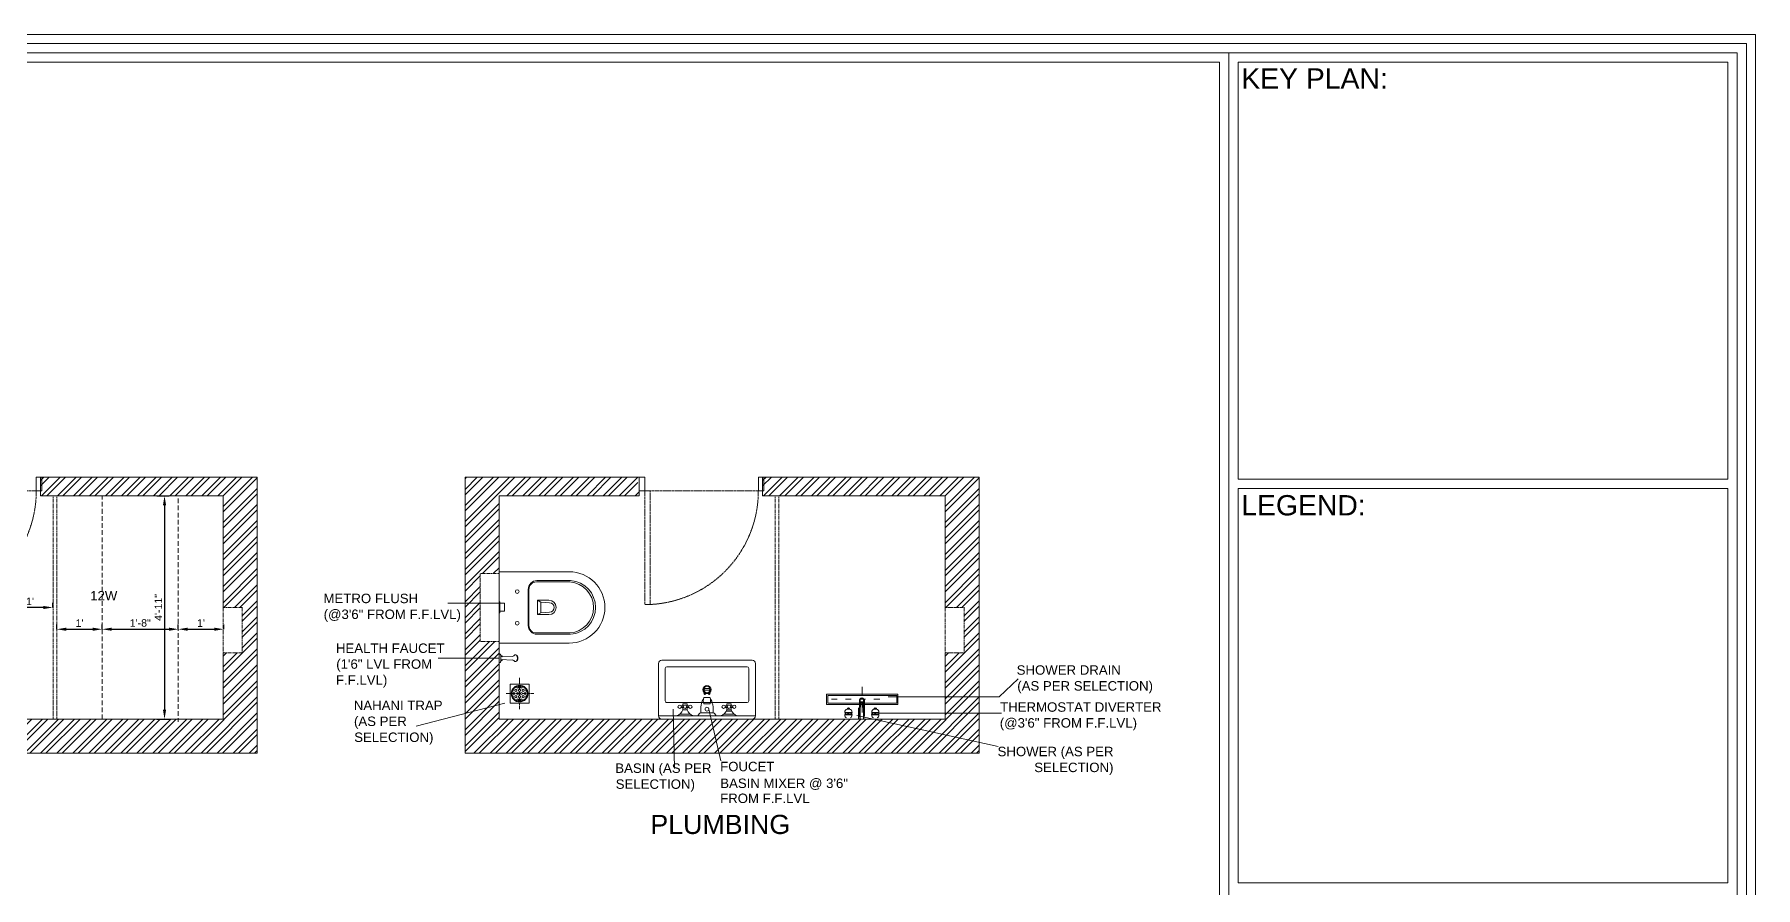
# Model space of a CAD drawing. Header units: inches. Extents: x 213 to 17763, y -4830 to 1802.
# Drawn here: x 7713.5 to 8168.7, y 1188 to 1413.7 of the extents above; entities that cross this region are included whole.
import ezdxf

# ---------------------------------------------------------------- set-up
doc = ezdxf.new("R2010")
doc.units = ezdxf.units.IN
doc.header["$MEASUREMENT"] = 0
for name, pattern in [('ACAD_ISO02W100', [15, 12, -3]), ('AUDIT_D_060311083008-3', [0]), ('DASHED2', [0.375, 0.25, -0.125]), ('HIDDEN', [0.375, 0.25, -0.125])]:
    doc.linetypes.add(name, pattern=pattern)
for name, color, linetype in [('.', 30, 'Continuous'), ('A-DOOR', 251, 'AUDIT_D_060311083008-3'), ('A-Door-Frame', 1, 'Continuous'), ('A-Door-Swing', 8, 'HIDDEN'), ('PDF2_0', 7, 'Continuous'), ('PDF2_MK. HATCH', 7, 'Continuous'), ('PDF2_Text', 1, 'Continuous'), ('PDF3_MK. TEXT', 1, 'Continuous'), ('PDF3_MO_FURNITURE', 6, 'Continuous'), ('PDF3_Text', 1, 'Continuous')]:
    doc.layers.add(name, color=color, linetype=linetype)
doc.layers.add('A- FURNITURE', color=8, linetype='Continuous', lineweight=9)
doc.layers.add('ROD', color=7, linetype='Continuous', lineweight=9)
for name, color, linetype, true_color in [('PDF2_MK. KITCHEN ESSENTAILS', 7, 'Continuous', 0x767676), ('PDF3_0', 7, 'Continuous', 0x929498), ('PDF3_PLAN', 7, 'Continuous', 0xdadada)]:
    doc.layers.add(name, color=color, linetype=linetype, true_color=true_color)
doc.styles.add('PDF Arial', font='arial.ttf')
doc.styles.get("Standard").update_dxf_attribs({"font": 'arial.ttf'})
doc.dimstyles.new('ISO-25', dxfattribs={"dimtxt": 4.5, "dimasz": 2.5, "dimexe": 1.25, "dimexo": 0.625, "dimtad": 1, "dimdec": 0, "dimlunit": 4, "dimtxsty": 'Standard', "dimcen": 2.5, "dimadec": 0, "dimazin": 0, "dimtfac": 1, "dimtdec": 0, "dimtmove": 0, "dimatfit": 3, "dimfxl": 1, "dimarcsym": 0})

# ---------------------------------------------------------------- blocks, each defined once
blk = doc.blocks.new('*U34')
at = {"layer": 'A-Door-Frame', "lineweight": 5}
for p, q in [((0, -100), (0, 0)), ((900, -100), (900, 0))]:
    blk.add_line(p, q, dxfattribs=at)
for points in [[(0, -100), (40, -100), (40, 0), (0, 0)], [(900, -100), (860, -100), (860, 0), (900, 0)]]:
    blk.add_lwpolyline(points, dxfattribs=at)
at = {"layer": 'A-Door-Swing', "linetype": 'DASHED2', "lineweight": 5}
blk.add_line((47, 0), (867, 0), dxfattribs=at)
blk.add_lwpolyline([(40, 0), (40, 820), (80, 820), (80, 0)], close=True, dxfattribs=at)
blk.add_arc((40, 0), 820, 360, 90, dxfattribs=at)
blk = doc.blocks.new('*D125')
at = {"color": 0, "linetype": 'ACAD_ISO02W100', "lineweight": -2, "transparency": 16777216}
for p, q in [((7719.38, 1256.38), (7719.38, 1257.63)), ((7731.38, 1256.38), (7731.38, 1257.63))]:
    blk.add_line(p, q, dxfattribs=at)
at = {"color": 0, "linetype": 'AUDIT_D_060311083008-3', "lineweight": -2, "transparency": 16777216}
blk.add_line((7721.88, 1256.38), (7728.88, 1256.38), dxfattribs=at)
at = {"color": 0, "transparency": 16777216}
for points in [[(7721.88, 1256.8), (7721.88, 1255.97), (7719.38, 1256.38)], [(7728.88, 1256.8), (7728.88, 1255.97), (7731.38, 1256.38)]]:
    blk.add_solid(points, dxfattribs=at)
at = {"layer": 'Defpoints', "color": 0, "transparency": 16777216}
for p in [(7719.38, 1256.19), (7731.38, 1256.38), (7731.38, 1256.38)]:
    blk.add_point(p, dxfattribs=at)
at = {"color": 0, "lineweight": 5, "transparency": 16777216, "insert": (7725.38, 1258.01), "char_height": 2, "attachment_point": 5}
blk.add_mtext("1'", dxfattribs=at)
blk = doc.blocks.new('*D126')
at = {"color": 0, "linetype": 'ACAD_ISO02W100', "lineweight": -2, "transparency": 16777216}
for p, q in [((7731.38, 1256.38), (7731.38, 1257.63)), ((7751.51, 1256.38), (7751.51, 1257.63))]:
    blk.add_line(p, q, dxfattribs=at)
at = {"color": 0, "linetype": 'AUDIT_D_060311083008-3', "lineweight": -2, "transparency": 16777216}
blk.add_line((7733.88, 1256.38), (7749.01, 1256.38), dxfattribs=at)
at = {"color": 0, "transparency": 16777216}
for points in [[(7733.88, 1256.8), (7733.88, 1255.97), (7731.38, 1256.38)], [(7749.01, 1256.8), (7749.01, 1255.97), (7751.51, 1256.38)]]:
    blk.add_solid(points, dxfattribs=at)
at = {"layer": 'Defpoints', "color": 0, "transparency": 16777216}
for p in [(7731.38, 1256.19), (7751.51, 1256.38), (7751.51, 1256.38)]:
    blk.add_point(p, dxfattribs=at)
at = {"color": 0, "lineweight": 5, "transparency": 16777216, "insert": (7741.44, 1258.03), "char_height": 2, "attachment_point": 5}
blk.add_mtext('1\'-8"', dxfattribs=at)
blk = doc.blocks.new('*D127')
at = {"color": 0, "linetype": 'ACAD_ISO02W100', "lineweight": -2, "transparency": 16777216}
for p, q in [((7751.51, 1256.38), (7751.51, 1257.63)), ((7763.51, 1256.38), (7763.51, 1257.63))]:
    blk.add_line(p, q, dxfattribs=at)
at = {"color": 0, "linetype": 'AUDIT_D_060311083008-3', "lineweight": -2, "transparency": 16777216}
blk.add_line((7754.01, 1256.38), (7761.01, 1256.38), dxfattribs=at)
at = {"color": 0, "transparency": 16777216}
for points in [[(7754.01, 1256.8), (7754.01, 1255.97), (7751.51, 1256.38)], [(7761.01, 1256.8), (7761.01, 1255.97), (7763.51, 1256.38)]]:
    blk.add_solid(points, dxfattribs=at)
at = {"layer": 'Defpoints', "color": 0, "transparency": 16777216}
for p in [(7751.51, 1256.19), (7763.51, 1256.38), (7763.51, 1256.38)]:
    blk.add_point(p, dxfattribs=at)
at = {"color": 0, "lineweight": 5, "transparency": 16777216, "insert": (7757.51, 1258.01), "char_height": 2, "attachment_point": 5}
blk.add_mtext("1'", dxfattribs=at)
blk = doc.blocks.new('*D136')
at = {"color": 0, "linetype": 'ACAD_ISO02W100', "lineweight": -2, "transparency": 16777216}
for p, q in [((7706.3, 1262.14), (7706.3, 1260.89)), ((7718.3, 1262.14), (7718.3, 1263.39))]:
    blk.add_line(p, q, dxfattribs=at)
at = {"color": 0, "linetype": 'AUDIT_D_060311083008-3', "lineweight": -2, "transparency": 16777216}
blk.add_line((7715.8, 1262.14), (7708.8, 1262.14), dxfattribs=at)
at = {"color": 0, "transparency": 16777216}
for points in [[(7708.8, 1262.55), (7708.8, 1261.72), (7706.3, 1262.14)], [(7715.8, 1262.55), (7715.8, 1261.72), (7718.3, 1262.14)]]:
    blk.add_solid(points, dxfattribs=at)
at = {"layer": 'Defpoints', "color": 0, "transparency": 16777216}
for p in [(7706.3, 1262.69), (7706.3, 1262.14), (7718.3, 1262.14)]:
    blk.add_point(p, dxfattribs=at)
at = {"color": 0, "lineweight": 5, "transparency": 16777216, "insert": (7712.3, 1263.76), "char_height": 2, "attachment_point": 5}
blk.add_mtext("1'", dxfattribs=at)
blk = doc.blocks.new('*D137')
at = {"color": 0, "linetype": 'ACAD_ISO02W100', "lineweight": -2, "transparency": 16777216}
for p, q in [((7745.87, 1291.69), (7749.12, 1291.69)), ((7745.87, 1232.61), (7749.12, 1232.61))]:
    blk.add_line(p, q, dxfattribs=at)
at = {"color": 0, "linetype": 'AUDIT_D_060311083008-3', "lineweight": -2, "transparency": 16777216}
blk.add_line((7747.87, 1289.19), (7747.87, 1235.11), dxfattribs=at)
at = {"color": 0, "transparency": 16777216}
for points in [[(7747.45, 1289.19), (7748.28, 1289.19), (7747.87, 1291.69)], [(7747.45, 1235.11), (7748.28, 1235.11), (7747.87, 1232.61)]]:
    blk.add_solid(points, dxfattribs=at)
at = {"layer": 'Defpoints', "color": 0, "transparency": 16777216}
for p in [(7734.87, 1291.69), (7734.87, 1232.61), (7747.87, 1232.61)]:
    blk.add_point(p, dxfattribs=at)
at = {"color": 0, "lineweight": 5, "transparency": 16777216, "insert": (7746.24, 1262.15), "char_height": 2, "attachment_point": 5, "rotation": 90}
blk.add_mtext('4\'-11"', dxfattribs=at)
blk = doc.blocks.new('wc4')
at = {"color": 0, "lineweight": 5}
for p, q in [((-7.08, 0), (-7.08, -13.97)), ((-7.08, 0), (7.08, 0)), ((7.08, 0), (7.08, -13.97)), ((-1.05, -8.29), (-1.43, -7.67)), ((1.05, -8.29), (1.43, -7.67))]:
    blk.add_line(p, q, dxfattribs=at)
for points in [[(5.33, -7.55, 0.414214), (3.58, -5.8), (-3.59, -5.8, 0.414214), (-5.34, -7.55), (-5.34, -14.24, 0.929975), (5.33, -14.24)], [(5.08, -7.43, 0.414214), (3.58, -5.93), (-3.59, -5.93, 0.414214), (-5.08, -7.43), (-5.08, -14.1, 0.928337), (5.08, -14.1)], [(-1.43, -9.93), (-1.43, -7.67), (1.43, -7.67), (1.43, -9.93, -1)], [(-0.93, -10.05), (-1.05, -8.29), (1.05, -8.29), (0.93, -10.05, -1)]]:
    blk.add_lwpolyline(points, format="xyb", close=True, dxfattribs=at)
for centre in [(-3.15, -3.62), (3.15, -3.62)]:
    blk.add_circle(centre, 0.366, dxfattribs=at)
blk.add_arc((0, -13.97), 7.09, 180, 0, dxfattribs=at)
blk = doc.blocks.new('wb18.')
at = {"color": 0, "lineweight": 5}
for p, q in [((-13.85, 0), (13.85, 0)), ((-14.85, -1), (14.85, -1)), ((-14.85, -17.11), (-14.85, -1)), ((-12.295, -5.055), (12.295, -5.055)), ((14.85, -1), (14.85, -17.11)), ((-12.795, -15.555), (-12.795, -5.555)), ((12.795, -5.555), (12.795, -15.555)), ((13.85, -18.11), (-13.85, -18.11)), ((12.295, -16.055), (-12.295, -16.055))]:
    blk.add_line(p, q, dxfattribs=at)
for centre, radius in [((0, -3.027), 0.586), ((0, -9.055), 1.25), ((0, -9.055), 1)]:
    blk.add_circle(centre, radius, dxfattribs=at)
for centre, radius, start, end in [((13.85, -1), 1, 360, 90), ((-13.85, -1), 1, 90, 180), ((-12.295, -5.555), 0.5, 90, 180), ((12.295, -5.555), 0.5, 360, 90), ((-12.295, -15.555), 0.5, 180, 270), ((12.295, -15.555), 0.5, 270, 0), ((-13.85, -17.11), 1, 180, 270), ((13.85, -17.11), 1, 270, 0)]:
    blk.add_arc(centre, radius, start, end, dxfattribs=at)

msp = doc.modelspace()

# ---------------------------------------------------------------- hatches: boundary and pattern name
at = {"layer": '.', "lineweight": 5}
h = msp.add_hatch(dxfattribs=at)
h.set_pattern_fill('ANSI32', color=1, scale=8)
h.set_pattern_definition([(45, (6195.3587, 637.2534), (-2.1213203, 2.1213203), []), (45, (6196.773, 637.2534), (-2.1213203, 2.1213203), [])])
h.paths.add_polyline_path([(7645.36, 1291.69), (7682.41, 1291.69), (7682.41, 1292.96), (7682.07, 1292.96), (7682.07, 1296.62), (7636.36, 1296.62), (7636.36, 1223.61), (7772.38, 1223.61), (7772.38, 1296.62), (7715.07, 1296.62), (7715.07, 1292.96), (7715.07, 1291.69), (7763.38, 1291.69), (7763.38, 1262.15), (7768.38, 1262.15), (7768.38, 1250.15), (7763.38, 1250.15), (7763.38, 1232.61), (7645.36, 1232.61), (7645.36, 1250.15), (7645.36, 1253.15), (7640.36, 1253.15), (7640.36, 1271.15), (7645.36, 1271.15)])
h = msp.add_hatch(dxfattribs=at)
h.set_pattern_fill('ANSI32', color=1, scale=8)
h.set_pattern_definition([(45, (6386.3493, 637.2534), (-2.1213203, 2.1213203), []), (45, (6387.7635, 637.2534), (-2.1213203, 2.1213203), [])])
h.paths.add_polyline_path([(7836.35, 1291.69), (7873.4, 1291.69), (7873.4, 1292.96), (7873.06, 1292.96), (7873.06, 1296.62), (7827.35, 1296.62), (7827.35, 1223.61), (7963.37, 1223.61), (7963.37, 1296.62), (7906.06, 1296.62), (7906.06, 1292.96), (7906.06, 1291.69), (7954.37, 1291.69), (7954.37, 1262.15), (7959.37, 1262.15), (7959.37, 1250.15), (7954.37, 1250.15), (7954.37, 1232.61), (7836.35, 1232.61), (7836.35, 1250.15), (7836.35, 1253.15), (7831.35, 1253.15), (7831.35, 1271.15), (7836.35, 1271.15)])

# ---------------------------------------------------------------- linework, layer by layer
at = {"lineweight": 5}
for p, q in [((7772.38, 1296.62), (7715.07, 1296.62)), ((7772.38, 1223.61), (7772.38, 1296.62)), ((7827.35, 1223.61), (7827.35, 1296.62)), ((7873.4, 1296.62), (7827.35, 1296.62)), ((7873.4, 1291.69), (7873.4, 1296.62)), ((7963.37, 1296.62), (7906.06, 1296.62)), ((7963.37, 1223.61), (7963.37, 1296.62)), ((7715.07, 1291.69), (7763.38, 1291.69)), ((7763.38, 1262.15), (7763.38, 1291.69)), ((7763.38, 1291.69), (7763.38, 1262.15)), ((7836.35, 1271.15), (7836.35, 1291.69)), ((7873.4, 1291.69), (7836.35, 1291.69)), ((7906.06, 1291.69), (7954.37, 1291.69)), ((7954.37, 1262.15), (7954.37, 1291.69)), ((7954.37, 1291.69), (7954.37, 1262.15)), ((7836.35, 1244.61), (7836.35, 1253.15)), ((7763.38, 1232.61), (7763.38, 1250.15)), ((7763.38, 1250.15), (7763.38, 1232.61)), ((7836.35, 1232.61), (7836.35, 1250.15)), ((7954.37, 1232.61), (7954.37, 1250.15)), ((7954.37, 1250.15), (7954.37, 1232.61)), ((7910.37, 1232.61), (7954.37, 1232.61))]:
    msp.add_line(p, q, dxfattribs=at)
at = {"color": 4, "linetype": 'DASHED2', "lineweight": 5}
for p, q in [((7718.38, 1232.61), (7718.38, 1291.69)), ((7719.38, 1232.61), (7719.38, 1291.69)), ((7909.37, 1232.61), (7909.37, 1291.69)), ((7910.37, 1232.61), (7910.37, 1291.69))]:
    msp.add_line(p, q, dxfattribs=at)
at = {"color": 6, "linetype": 'DASHED2', "lineweight": 5, "ltscale": 5}
for p, q in [((7731.38, 1232.57), (7731.38, 1291.65)), ((7751.51, 1290.97), (7751.51, 1231.89))]:
    msp.add_line(p, q, dxfattribs=at)
at = {"linetype": 'DASHED2', "lineweight": 5}
for p, q in [((7831.35, 1253.15), (7831.35, 1271.15)), ((7836.35, 1271.15), (7831.35, 1271.15)), ((7836.35, 1271.15), (7836.35, 1253.15)), ((7763.38, 1262.15), (7768.46, 1262.15)), ((7763.38, 1262.15), (7763.38, 1250.15)), ((7768.38, 1262.15), (7768.38, 1250.15)), ((7954.37, 1262.15), (7959.45, 1262.15)), ((7954.37, 1262.15), (7954.37, 1250.15)), ((7959.37, 1262.15), (7959.37, 1250.15)), ((7836.35, 1253.15), (7831.35, 1253.15)), ((7763.38, 1250.15), (7768.38, 1250.15)), ((7954.37, 1250.15), (7959.37, 1250.15))]:
    msp.add_line(p, q, dxfattribs=at)
at = {"layer": 'PDF2_0', "lineweight": 5}
msp.add_lwpolyline([(8022.29, 842.69), (7363.35, 842.69), (7363.35, 1413.74), (8168.71, 1413.74), (8168.71, 989.11, -0.414214)], format="xyb", close=True, dxfattribs=at)
for points in [[(8022.29, 845.12), (7365.77, 845.12), (7365.77, 1411.32), (8166.29, 1411.32), (8166.29, 989.11, -0.414214), (8022.29, 845.12)], [(8022.29, 847.56), (7368.22, 847.56), (7368.22, 1408.88), (8163.85, 1408.88), (8163.85, 989.11, -0.414214), (8022.29, 847.56)]]:
    msp.add_lwpolyline(points, format="xyb", dxfattribs=at)
for points in [[(7370.66, 1406.44), (8026.93, 1406.44), (8026.93, 865.37), (7370.66, 865.37)], [(8031.82, 1406.44), (8161.4, 1406.44), (8161.4, 1296.06), (8031.82, 1296.06)], [(8031.82, 1293.61), (8161.4, 1293.61), (8161.4, 1189.26), (8031.82, 1189.26)]]:
    msp.add_lwpolyline(points, close=True, dxfattribs=at)
at = {"layer": 'PDF2_MK. HATCH', "lineweight": 5}
msp.add_lwpolyline([(8029.37, 1408.88), (8029.37, 847.74)], dxfattribs=at)
at = {"layer": 'PDF2_MK. KITCHEN ESSENTAILS', "lineweight": 5}
msp.add_lwpolyline([(7370.66, 865.37), (8026.93, 865.37), (8026.93, 1406.44), (7370.66, 1406.44)], close=True, dxfattribs=at)
at = {"layer": 'PDF3_0', "color": 1, "lineweight": 5}
for points in [[(7836.35, 1260.7), (7836.35, 1263.6), (7836.59, 1263.6), (7836.59, 1260.7)], [(7836.59, 1261.18), (7836.59, 1263.25), (7837.83, 1263.25), (7837.83, 1261.18)]]:
    msp.add_lwpolyline(points, close=True, dxfattribs=at)
at = {"layer": 'PDF3_0', "color": 251, "lineweight": 5, "true_color": 0x535353}
for points in [[(7836.78, 1247.86), (7836.78, 1249.56, 0.257222), (7836.35, 1249.99), (7836.35, 1247.44)], [(7839.89, 1248.26, -0.144297), (7840.23, 1248.08, 0.095032), (7840.43, 1247.91, 0.130986), (7840.69, 1247.84, 0.130986), (7840.96, 1247.9, 0.106533), (7841.18, 1248.1, 0.083894), (7841.31, 1248.38, 0.072753), (7841.36, 1248.72, 0.072753), (7841.32, 1249.08, 0.083894), (7841.19, 1249.35, 0.106533), (7840.94, 1249.55, 0.130986), (7840.69, 1249.62, 0.130986), (7840.43, 1249.56, 0.095032), (7840.24, 1249.37, -0.144297), (7839.88, 1249.21), (7836.78, 1249.05)]]:
    msp.add_lwpolyline(points, format="xyb", dxfattribs=at)
msp.add_lwpolyline([(7836.78, 1248.4), (7839.88, 1248.23)], dxfattribs=at)
at = {"layer": 'PDF3_0', "color": 7, "lineweight": 5}
for points in [[(7890.54, 1240.29, -0.432529), (7890.94, 1240.7), (7891.76, 1240.7, -0.432529), (7892.15, 1240.29)], [(7884.93, 1235.08, -0.26557), (7883.33, 1233.47), (7887.75, 1233.47, -0.26557), (7886.13, 1235.08)], [(7890.56, 1236.69), (7892.16, 1236.67, 0.209449), (7892.15, 1238.27, -0.162279), (7892.96, 1234.28), (7889.74, 1234.27, 0.257222), (7888.95, 1233.47), (7893.75, 1233.47, 0.257222), (7892.94, 1234.27)], [(7890.54, 1236.67, -0.209449), (7890.56, 1238.29), (7892.16, 1238.29)], [(7896.56, 1235.08, -0.26557), (7894.96, 1233.47), (7899.37, 1233.47, -0.26557), (7897.75, 1235.08)]]:
    msp.add_lwpolyline(points, format="xyb", dxfattribs=at)
for points in [[(7892.16, 1240.29), (7892.16, 1239.5), (7890.56, 1239.5), (7890.56, 1240.29)], [(7884.94, 1235.08), (7884.94, 1236.69), (7886.14, 1236.69), (7886.14, 1235.08)], [(7896.56, 1235.08), (7896.56, 1236.69), (7897.77, 1236.69), (7897.77, 1235.08)]]:
    msp.add_lwpolyline(points, close=True, dxfattribs=at)
for points in [[(7884.12, 1233.88), (7886.95, 1233.88)], [(7884.94, 1236.08), (7884.53, 1236.08)], [(7884.94, 1235.69), (7884.53, 1235.69)], [(7886.14, 1236.08), (7886.54, 1236.08)], [(7886.14, 1235.69), (7886.54, 1235.69)], [(7895.75, 1233.88), (7898.58, 1233.88)], [(7896.56, 1236.08), (7896.16, 1236.08)], [(7896.56, 1235.69), (7896.16, 1235.69)], [(7897.93, 1234.69), (7896.42, 1234.69)], [(7897.77, 1236.08), (7898.17, 1236.08)], [(7897.77, 1235.69), (7898.17, 1235.69)]]:
    msp.add_lwpolyline(points, dxfattribs=at)
at = {"layer": 'PDF3_0', "color": 9, "lineweight": 5, "true_color": 0xc6c7ca}
msp.add_lwpolyline([(7931.44, 1235.55), (7931.44, 1232.55)], dxfattribs=at)
at = {"layer": 'PDF3_0', "color": 7, "lineweight": 5}
for centre in [(7884.13, 1235.88), (7885.54, 1235.88), (7886.94, 1235.88), (7895.76, 1235.88), (7897.17, 1235.88), (7898.57, 1235.88)]:
    msp.add_circle(centre, 0.453, dxfattribs=at)
at = {"layer": 'PDF3_0', "color": 251, "lineweight": 5, "true_color": 0x535353}
for centre, radius, start, end in [((7836.19, 1248.06), 0.619, 286.1499, 343.8501), ((7836.8, 1248.94), 0.453, 18.5394, 91.7633), ((7836.8, 1248.52), 0.453, 268.2367, 341.4606), ((7840, 1248.72), 1.19, 324.4757, 35.5243)]:
    msp.add_arc(centre, radius, start, end, dxfattribs=at)
at = {"layer": 'PDF3_0', "color": 7, "lineweight": 5}
for centre, radius, start, end in [((7890.94, 1239.47), 0.397, 178.2202, 271.7798), ((7891.75, 1239.47), 0.397, 268.2202, 1.7798), ((7896.15, 1235.07), 6.46, 150.2545, 187.1246)]:
    msp.add_arc(centre, radius, start, end, dxfattribs=at)
at = {"layer": 'PDF3_MK. TEXT', "color": 18, "lineweight": 5, "true_color": 0x000000}
for points in [[(7836.59, 1263.25), (7822.79, 1263.25)], [(7836.35, 1248.76), (7820.22, 1248.76)], [(7973.7, 1243.28), (7968.67, 1238.47), (7939.31, 1238.47)], [(7837.91, 1236.83), (7814.42, 1230.77)], [(7891.72, 1235.56), (7894.97, 1221.59)], [(7969.28, 1234.14), (7936.33, 1234.14)], [(7968.41, 1225.32), (7930.96, 1233.6)]]:
    msp.add_lwpolyline(points, dxfattribs=at)
at = {"layer": 'PDF3_MK. TEXT', "color": 0, "lineweight": 5}
msp.add_lwpolyline([(7882.4, 1235.21), (7882.75, 1219.58)], dxfattribs=at)
at = {"layer": 'PDF3_MO_FURNITURE', "color": 1, "lineweight": 5}
for points in [[(7927.78, 1234.34), (7927.78, 1234.33), (7929.74, 1234.33), (7929.74, 1234.34)], [(7929.74, 1233.75), (7929.74, 1233.79), (7927.78, 1233.79), (7927.78, 1233.75)], [(7927.99, 1233.85), (7927.93, 1233.86), (7927.89, 1233.92), (7927.87, 1233.99), (7927.87, 1234.07), (7927.87, 1234.14), (7927.89, 1234.22), (7927.93, 1234.25), (7927.99, 1234.27), (7928.04, 1234.25), (7928.08, 1234.22), (7928.11, 1234.14), (7928.11, 1234.07), (7928.11, 1233.98), (7928.08, 1233.92), (7928.04, 1233.86)], [(7929.11, 1235.31), (7929.11, 1235.32), (7928.41, 1235.32), (7928.41, 1235.31)], [(7929.06, 1235.38), (7929.06, 1235.42), (7928.47, 1235.42), (7928.47, 1235.38)]]:
    msp.add_lwpolyline(points, close=True, dxfattribs=at)
for points in [[(7928.51, 1235.26, 0.402581), (7927.8, 1234.36), (7929.72, 1234.36, 0.402544), (7928.99, 1235.26)], [(7927.87, 1233.81), (7927.87, 1233.99, -0.109546), (7927.87, 1234.12), (7927.87, 1234.31)], [(7929.05, 1235.36, -0.414258), (7929.09, 1235.3, -0.414258), (7929.06, 1235.25), (7928.47, 1235.25, -0.414258), (7928.41, 1235.3, -0.414258), (7928.46, 1235.36)], [(7929.04, 1235.41, 0.414258), (7929, 1235.47), (7928.52, 1235.47, 0.414258), (7928.47, 1235.41)], [(7928.93, 1235.51), (7928.6, 1235.51, -0.142009), (7928.75, 1235.55, -0.142009), (7928.93, 1235.51)], [(7929.62, 1234.12, -0.059667), (7929.65, 1234.07), (7929.65, 1233.99), (7929.61, 1233.92), (7929.57, 1233.86), (7929.52, 1233.85), (7929.48, 1233.86), (7929.45, 1233.92), (7929.41, 1233.98), (7929.39, 1234.07), (7929.41, 1234.14), (7929.45, 1234.22), (7929.48, 1234.25), (7929.54, 1234.27), (7929.57, 1234.25), (7929.61, 1234.22), (7929.65, 1234.14), (7929.65, 1234.07), (7929.65, 1234.05, -0.059344), (7929.62, 1234)], [(7929.23, 1232.91, 0.316661), (7929.72, 1233.73), (7927.8, 1233.73, 0.31664), (7928.27, 1232.91)]]:
    msp.add_lwpolyline(points, format="xyb", dxfattribs=at)
for points in [[(7927.8, 1234.34), (7927.8, 1234.34)], [(7927.8, 1234.33), (7927.8, 1234.33)], [(7929.72, 1234.31), (7927.8, 1234.31)], [(7927.8, 1233.81), (7929.72, 1233.81)], [(7927.8, 1233.79), (7927.8, 1233.79)], [(7927.8, 1233.75), (7927.8, 1233.75)], [(7927.99, 1233.85), (7927.99, 1233.85)], [(7928.96, 1235.47), (7928.96, 1235.51), (7928.54, 1235.51), (7928.54, 1235.47)], [(7928.6, 1235.51), (7928.6, 1235.51)], [(7928.76, 1235.57), (7928.76, 1235.57)], [(7928.93, 1235.51), (7928.93, 1235.51)], [(7929.65, 1234.31), (7929.65, 1234.12), (7929.61, 1234.22), (7929.56, 1234.23)], [(7929.56, 1233.88), (7929.61, 1233.92), (7929.65, 1233.99), (7929.65, 1233.81)], [(7929.72, 1234.34), (7929.72, 1234.34)], [(7929.72, 1234.33), (7929.72, 1234.33)], [(7929.72, 1233.79), (7929.72, 1233.79)], [(7929.72, 1233.75), (7929.72, 1233.75)]]:
    msp.add_lwpolyline(points, dxfattribs=at)
at = {"layer": 'PDF3_MO_FURNITURE', "lineweight": 5}
msp.add_lwpolyline([(7931.83, 1237.95), (7931.77, 1237.95), (7931.77, 1237.14), (7931.77, 1237.12), (7931.77, 1237.17), (7931.76, 1237.41), (7931.74, 1237.62), (7931.72, 1237.67), (7931.74, 1237.73), (7931.74, 1237.75), (7931.74, 1237.77), (7931.72, 1237.77), (7931.71, 1237.1, -0.027376), (7931.66, 1237.71), (7931.65, 1237.71), (7931.65, 1237.12), (7931.72, 1237.12), (7931.77, 1237.14), (7931.9, 1237.14, -0.017208)], format="xyb", close=True, dxfattribs=at)
for points in [[(7931.7, 1235.03), (7931.7, 1235.12), (7931.65, 1235.12), (7931.65, 1237.06), (7931.79, 1237.06, 0.089766), (7931.7, 1237.06), (7931.68, 1237.06), (7931.65, 1237.06), (7931.65, 1237.12)], [(7931.77, 1237.17), (7931.77, 1237.77, -0.135627), (7931.72, 1237.75)], [(7931.87, 1233.51, -0.010134), (7931.87, 1232.61), (7931.87, 1233.77), (7931.87, 1234.9), (7931.9, 1235.45), (7931.94, 1235.97), (7932.05, 1236.45), (7932.16, 1236.86)], [(7931.89, 1237.99), (7931.96, 1238.08), (7932.07, 1238.15), (7932.18, 1238.19), (7932.31, 1238.21), (7932.44, 1238.19), (7932.55, 1238.15), (7932.66, 1238.08), (7932.75, 1237.98, 0.265777), (7932.81, 1237.95), (7932.85, 1237.95), (7932.85, 1237.14), (7932.85, 1237.12), (7932.85, 1237.17), (7932.88, 1237.41), (7932.9, 1237.52), (7932.9, 1237.62), (7932.9, 1237.67), (7932.9, 1237.73), (7932.9, 1237.75), (7932.88, 1237.77), (7932.92, 1237.77), (7932.92, 1237.12), (7932.85, 1237.14), (7932.72, 1237.14, 0.017108), (7932.79, 1237.93)], [(7932.71, 1237.12, -0.029025), (7932.66, 1237.13, 0.016493), (7932.74, 1237.97)], [(7932.82, 1237.05, -0.089766), (7932.94, 1237.06), (7933, 1237.06), (7933, 1235.12), (7932.94, 1235.12), (7932.94, 1235.03)], [(7933, 1237.12), (7932.91, 1237.1, 0.027376), (7932.96, 1237.71), (7933, 1237.71), (7933, 1237.12), (7933, 1237.06), (7932.85, 1237.06)]]:
    msp.add_lwpolyline(points, format="xyb", dxfattribs=at)
for points in [[(7931.65, 1237.06), (7931.65, 1237.06)], [(7931.7, 1234.9), (7931.65, 1234.9), (7931.65, 1235.12)], [(7931.7, 1233.49), (7931.65, 1233.49), (7931.65, 1234.9)], [(7931.77, 1235.51), (7931.7, 1235.51), (7931.7, 1235.12), (7931.77, 1235.12)], [(7931.7, 1233.25), (7931.7, 1235.03), (7931.77, 1235.03)], [(7931.72, 1237.12), (7931.72, 1237.12)], [(7931.72, 1237.12), (7931.72, 1237.12)], [(7931.92, 1236.32), (7931.92, 1236.58), (7931.77, 1236.58), (7931.77, 1236.32)], [(7931.77, 1232.61), (7931.77, 1233.51), (7931.77, 1236.32), (7931.92, 1236.32), (7931.92, 1236.19), (7931.87, 1235.57), (7931.87, 1234.9), (7931.87, 1233.51), (7931.77, 1233.51)], [(7931.89, 1237.03), (7931.89, 1237.08)], [(7931.92, 1237.06), (7931.92, 1236.95), (7931.92, 1236.9), (7931.96, 1236.9)], [(7932.09, 1236.86), (7931.92, 1236.56)], [(7932.31, 1236.93), (7932.31, 1236.93)], [(7932.46, 1236.86), (7932.53, 1236.66), (7932.59, 1236.42), (7932.7, 1235.9), (7932.74, 1235.34), (7932.75, 1234.75), (7932.75, 1233.7), (7932.75, 1232.61), (7932.75, 1234.75)], [(7932.7, 1236.56), (7932.55, 1236.86)], [(7932.66, 1236.9), (7932.7, 1236.9), (7932.7, 1236.95), (7932.7, 1237.06)], [(7932.85, 1232.61), (7932.85, 1233.51), (7932.75, 1233.51), (7932.77, 1234.22), (7932.77, 1234.9), (7932.75, 1235.57), (7932.7, 1236.19), (7932.7, 1236.32), (7932.7, 1236.58), (7932.85, 1236.58), (7932.85, 1236.32)], [(7932.7, 1236.32), (7932.85, 1236.32), (7932.85, 1233.51)], [(7932.74, 1237.08), (7932.74, 1237.03)], [(7932.85, 1235.12), (7932.94, 1235.12), (7932.94, 1235.51), (7932.85, 1235.51)], [(7932.85, 1235.03), (7932.94, 1235.03), (7932.94, 1233.25)], [(7932.92, 1237.12), (7932.92, 1237.12)], [(7932.92, 1237.12), (7932.92, 1237.12)], [(7932.94, 1237.06), (7932.94, 1237.06)], [(7933, 1235.12), (7933, 1234.9), (7932.94, 1234.9)], [(7933, 1237.06), (7933, 1237.06)], [(7933, 1234.9), (7933, 1233.49)]]:
    msp.add_lwpolyline(points, dxfattribs=at)
at = {"layer": 'PDF3_MO_FURNITURE', "color": 5, "lineweight": 5}
for points in [[(7934.9, 1234.34), (7936.84, 1234.34), (7936.84, 1234.33), (7934.9, 1234.33)], [(7936.84, 1233.75), (7936.84, 1233.79), (7934.9, 1233.79), (7934.9, 1233.75)], [(7935.1, 1233.85), (7935.05, 1233.86), (7935.01, 1233.92), (7934.99, 1233.99), (7934.97, 1234.07), (7934.99, 1234.14), (7935.01, 1234.22), (7935.05, 1234.25), (7935.1, 1234.27), (7935.14, 1234.25), (7935.2, 1234.22), (7935.21, 1234.14), (7935.23, 1234.07), (7935.21, 1233.98), (7935.2, 1233.92), (7935.14, 1233.86)], [(7936.23, 1235.31), (7935.51, 1235.31), (7935.51, 1235.32), (7936.23, 1235.32)]]:
    msp.add_lwpolyline(points, close=True, dxfattribs=at)
for points in [[(7935.63, 1235.26, 0.402581), (7934.92, 1234.36), (7936.82, 1234.36, 0.402544), (7936.11, 1235.26)], [(7934.99, 1233.81), (7934.99, 1233.99, -0.109546), (7934.99, 1234.12), (7934.99, 1234.31)], [(7936.17, 1235.38), (7935.58, 1235.38), (7935.58, 1235.42), (7936.16, 1235.42), (7936.16, 1235.38, -0.414258), (7936.21, 1235.32, -0.414258), (7936.17, 1235.25), (7935.56, 1235.25, -0.414258), (7935.51, 1235.3, -0.414258), (7935.56, 1235.36)], [(7935.58, 1235.41, -0.414258), (7935.64, 1235.47), (7936.12, 1235.47, -0.414258), (7936.16, 1235.41)], [(7936.04, 1235.5, 0.142009), (7935.87, 1235.55, 0.142009), (7935.69, 1235.51), (7936.04, 1235.5)], [(7935.39, 1232.91, -0.31664), (7934.92, 1233.73), (7936.82, 1233.73, -0.316661), (7936.35, 1232.91)]]:
    msp.add_lwpolyline(points, format="xyb", dxfattribs=at)
for points in [[(7934.92, 1234.34), (7934.92, 1234.34)], [(7934.92, 1234.33), (7934.92, 1234.33)], [(7934.92, 1234.31), (7936.82, 1234.31)], [(7934.92, 1233.81), (7936.82, 1233.81)], [(7934.92, 1233.79), (7934.92, 1233.79)], [(7934.92, 1233.75), (7934.92, 1233.75)], [(7934.97, 1234.07), (7934.97, 1234.09)], [(7935.1, 1233.85), (7935.1, 1233.85)], [(7935.66, 1235.47), (7935.66, 1235.51), (7936.08, 1235.51), (7936.08, 1235.47)], [(7935.71, 1235.51), (7935.71, 1235.51)], [(7935.88, 1235.57), (7935.88, 1235.57)], [(7936.77, 1233.99), (7936.77, 1233.81), (7935.88, 1233.81)], [(7936.05, 1235.51), (7936.05, 1235.51)]]:
    msp.add_lwpolyline(points, dxfattribs=at)
at = {"layer": 'PDF3_MO_FURNITURE', "color": 1, "lineweight": 5}
for radius in [0.213, 0.213, 0.176, 0.176, 0.176]:
    msp.add_circle((7928.75, 1234.06), radius, dxfattribs=at)
at = {"layer": 'PDF3_MO_FURNITURE', "color": 5, "lineweight": 5}
for radius in [0.213, 0.213, 0.176, 0.176, 0.176]:
    msp.add_circle((7935.87, 1234.06), radius, dxfattribs=at)
at = {"layer": 'PDF3_MO_FURNITURE', "color": 1, "lineweight": 5}
for centre, radius, start, end in [((7927.96, 1233.93), 0.0648, 221.6829, 272.141), ((7927.96, 1234.19), 0.0461, 89.5001, 124.7707), ((7927.96, 1233.92), 0.0395, 270.0011, 273.7216), ((7928.53, 1235.24), 0.0238, 179.5809, 182.2736), ((7928.98, 1235.24), 0.0238, 357.7264, 0.4191), ((7929.51, 1234.22), 0.0483, 89.2561, 90.0083), ((7929.55, 1233.92), 0.0395, 270.0011, 273.7216)]:
    msp.add_arc(centre, radius, start, end, dxfattribs=at)
at = {"layer": 'PDF3_MO_FURNITURE', "lineweight": 5}
for centre, radius, start, end in [((7931.65, 1237.89), 0.176, 269.9997, 284.0629), ((7931.82, 1238.01), 0.0646, 269.9773, 329.5125), ((7944.67, 1238.68), 12.82, 183.1749, 186.9607), ((7931.91, 1237.52), 0.403, 269.8657, 276.5158), ((7932.3, 1233.58), 3.58, 84.2665, 95.7335), ((7932.3, 1233.38), 3.72, 85.8559, 92.9063), ((7932.87, 1237.85), 0.0831, 243.2095, 272.873), ((7932.95, 1237.83), 0.121, 251.8532, 272.8014)]:
    msp.add_arc(centre, radius, start, end, dxfattribs=at)
at = {"layer": 'PDF3_MO_FURNITURE', "color": 5, "lineweight": 5}
for centre, radius, start, end in [((7935.07, 1233.93), 0.0648, 221.6829, 272.141), ((7935.07, 1234.19), 0.0461, 89.5001, 124.7707), ((7935.07, 1233.92), 0.0395, 270.0011, 273.7216), ((7935.64, 1235.24), 0.0238, 179.5809, 182.2736), ((7936.08, 1235.24), 0.0238, 357.7264, 0.4191)]:
    msp.add_arc(centre, radius, start, end, dxfattribs=at)
at = {"layer": 'PDF3_MO_FURNITURE', "color": 1, "lineweight": 5}
for points in [[(7927.96, 1234.23), (7927.92, 1234.23), (7927.89, 1234.19), (7927.88, 1234.13)], [(7927.93, 1234.23), (7927.91, 1234.21), (7927.89, 1234.17), (7927.88, 1234.12)], [(7927.88, 1233.99), (7927.9, 1233.91), (7927.94, 1233.87), (7927.98, 1233.89)], [(7927.88, 1233.99), (7927.89, 1233.95), (7927.9, 1233.92), (7927.92, 1233.9)], [(7927.92, 1233.9), (7927.93, 1233.89), (7927.94, 1233.88), (7927.96, 1233.88)], [(7928.02, 1234.17), (7928, 1234.23), (7927.96, 1234.25), (7927.93, 1234.23)], [(7928.04, 1234.08), (7928.03, 1234.17), (7928, 1234.23), (7927.96, 1234.23)], [(7927.96, 1233.88), (7927.99, 1233.88), (7928.02, 1233.92), (7928.03, 1233.99)], [(7928.08, 1234.06), (7928.08, 1234.17), (7928.03, 1234.27), (7927.98, 1234.27)], [(7927.98, 1233.89), (7928.02, 1233.91), (7928.05, 1233.99), (7928.04, 1234.08)], [(7927.98, 1233.85), (7928.03, 1233.85), (7928.08, 1233.94), (7928.08, 1234.06)], [(7928.03, 1233.99), (7928.05, 1234.05), (7928.04, 1234.12), (7928.02, 1234.17)], [(7929.51, 1234.27), (7929.45, 1234.27), (7929.41, 1234.18), (7929.41, 1234.06)], [(7929.41, 1234.06), (7929.41, 1233.94), (7929.45, 1233.85), (7929.51, 1233.85)], [(7929.55, 1234.23), (7929.51, 1234.23), (7929.47, 1234.17), (7929.46, 1234.08)], [(7929.55, 1234.23), (7929.51, 1234.23), (7929.47, 1234.17), (7929.46, 1234.08)], [(7929.46, 1234.08), (7929.46, 1233.99), (7929.49, 1233.91), (7929.53, 1233.89)], [(7929.46, 1234.08), (7929.46, 1233.99), (7929.49, 1233.91), (7929.53, 1233.89)], [(7929.53, 1233.89), (7929.57, 1233.87), (7929.61, 1233.91), (7929.63, 1234)], [(7929.53, 1233.89), (7929.57, 1233.87), (7929.61, 1233.91), (7929.62, 1233.99)], [(7929.63, 1234.12), (7929.61, 1234.19), (7929.58, 1234.23), (7929.55, 1234.23)], [(7929.62, 1234.13), (7929.61, 1234.19), (7929.58, 1234.23), (7929.55, 1234.23)]]:
    msp.add_open_spline(points, degree=3, dxfattribs=at)
at = {"layer": 'PDF3_MO_FURNITURE', "lineweight": 5}
for points in [[(7931.79, 1237.04), (7931.81, 1237.03), (7931.84, 1237.02), (7931.88, 1237.01)], [(7931.9, 1237.03), (7931.86, 1237.02), (7931.86, 1237.01), (7931.9, 1237)], [(7932.11, 1237.09), (7931.96, 1237.09), (7931.87, 1237.07), (7931.87, 1237.05)], [(7931.87, 1237.05), (7931.87, 1237.05), (7931.87, 1237.05), (7931.88, 1237.04)], [(7932.3, 1236.97), (7932.13, 1236.97), (7931.97, 1236.96), (7931.9, 1236.94)], [(7932.3, 1236.93), (7932.1, 1236.93), (7931.94, 1236.91), (7931.94, 1236.89)], [(7932.3, 1236.93), (7932.1, 1236.93), (7931.94, 1236.91), (7931.94, 1236.89)], [(7931.94, 1236.89), (7931.94, 1236.86), (7932.1, 1236.84), (7932.3, 1236.84)], [(7931.94, 1236.89), (7931.94, 1236.86), (7932.1, 1236.84), (7932.3, 1236.84)], [(7931.96, 1236.9), (7931.99, 1236.88), (7932.13, 1236.86), (7932.3, 1236.86)], [(7932, 1236.91), (7932, 1236.89), (7932.13, 1236.88), (7932.3, 1236.88)], [(7932.01, 1236.92), (7932.05, 1236.9), (7932.17, 1236.9), (7932.3, 1236.9)], [(7932.7, 1236.94), (7932.63, 1236.96), (7932.47, 1236.97), (7932.3, 1236.97)], [(7932.66, 1236.89), (7932.66, 1236.91), (7932.5, 1236.93), (7932.3, 1236.93)], [(7932.66, 1236.89), (7932.66, 1236.91), (7932.5, 1236.93), (7932.3, 1236.93)], [(7932.3, 1236.9), (7932.44, 1236.9), (7932.56, 1236.9), (7932.59, 1236.92)], [(7932.3, 1236.88), (7932.47, 1236.88), (7932.61, 1236.89), (7932.61, 1236.91)], [(7932.3, 1236.86), (7932.47, 1236.86), (7932.61, 1236.88), (7932.64, 1236.9)], [(7932.3, 1236.84), (7932.5, 1236.84), (7932.66, 1236.86), (7932.66, 1236.89)], [(7932.3, 1236.84), (7932.5, 1236.84), (7932.66, 1236.86), (7932.66, 1236.89)], [(7932.73, 1237.04), (7932.76, 1237.06), (7932.7, 1237.08), (7932.57, 1237.09)], [(7932.7, 1237), (7932.75, 1237.01), (7932.75, 1237.02), (7932.7, 1237.03)], [(7932.72, 1237.01), (7932.76, 1237.02), (7932.79, 1237.03), (7932.81, 1237.04)]]:
    msp.add_open_spline(points, degree=3, dxfattribs=at)
at = {"layer": 'PDF3_MO_FURNITURE', "color": 5, "lineweight": 5}
for points in [[(7935.08, 1234.23), (7935.04, 1234.25), (7935, 1234.21), (7934.98, 1234.13)], [(7935.03, 1234.23), (7935.01, 1234.21), (7934.99, 1234.17), (7934.98, 1234.12)], [(7934.98, 1233.99), (7934.99, 1233.93), (7935.02, 1233.88), (7935.06, 1233.88)], [(7934.98, 1233.99), (7934.99, 1233.95), (7935, 1233.92), (7935.02, 1233.9)], [(7935.02, 1233.9), (7935.03, 1233.89), (7935.04, 1233.88), (7935.06, 1233.88)], [(7935.12, 1234.17), (7935.1, 1234.23), (7935.06, 1234.25), (7935.03, 1234.23)], [(7935.06, 1233.88), (7935.1, 1233.88), (7935.13, 1233.95), (7935.14, 1234.04)], [(7935.06, 1233.88), (7935.09, 1233.88), (7935.12, 1233.92), (7935.13, 1233.99)], [(7935.14, 1234.04), (7935.14, 1234.12), (7935.12, 1234.21), (7935.08, 1234.23)], [(7935.2, 1234.06), (7935.2, 1234.17), (7935.15, 1234.27), (7935.09, 1234.27)], [(7935.09, 1233.85), (7935.15, 1233.85), (7935.19, 1233.94), (7935.2, 1234.06)], [(7935.13, 1233.99), (7935.15, 1234.05), (7935.14, 1234.12), (7935.12, 1234.17)]]:
    msp.add_open_spline(points, degree=3, dxfattribs=at)
at = {"layer": 'PDF3_PLAN', "color": 6, "lineweight": 5}
for points in [[(7841.78, 1243.54), (7841.78, 1242.67)], [(7838.21, 1239.38), (7838.71, 1239.38)], [(7840.34, 1239.38), (7838.75, 1239.38)], [(7839.86, 1239.93), (7840.04, 1240.08), (7840.04, 1240.36)], [(7840.01, 1238.34), (7840.04, 1238.38), (7840.04, 1238.66), (7839.86, 1238.81)], [(7840.04, 1240.36), (7840.04, 1240.36)], [(7840.38, 1240.8), (7840.53, 1240.93), (7840.53, 1240.97)], [(7841.97, 1239.38), (7840.77, 1239.38)], [(7841.21, 1241.3), (7841.02, 1241.19), (7841.02, 1240.93), (7841.28, 1240.77), (7841.52, 1240.93), (7841.52, 1241.19), (7841.28, 1241.34)], [(7841.78, 1242.52), (7841.78, 1242.02)], [(7841.78, 1238.77), (7841.78, 1239.97)], [(7842.32, 1241.3), (7842.5, 1241.19), (7842.5, 1240.93), (7842.24, 1240.77), (7842, 1240.93), (7842, 1241.19), (7842.24, 1241.34)], [(7843.37, 1239.38), (7842.39, 1239.38)], [(7843.19, 1240.8), (7843, 1240.93), (7843, 1240.97)], [(7843.72, 1239.93), (7843.45, 1240.08), (7843.45, 1240.36), (7843.52, 1240.4)], [(7843.52, 1238.34), (7843.45, 1238.38), (7843.45, 1238.66), (7843.72, 1238.81)], [(7843.72, 1238.81), (7843.72, 1238.81)], [(7845.54, 1239.38), (7844.67, 1239.38)], [(7932.44, 1238.89), (7932.44, 1241.17)], [(7840.53, 1237.73), (7840.53, 1237.81), (7840.34, 1237.94)], [(7841.28, 1237.4), (7841.52, 1237.55), (7841.52, 1237.81), (7841.28, 1237.97), (7841.02, 1237.81), (7841.02, 1237.55), (7841.25, 1237.4)], [(7841.78, 1236.22), (7841.78, 1236.72)], [(7841.78, 1235.2), (7841.78, 1236.07)], [(7843, 1237.73), (7843, 1237.81), (7843.22, 1237.97)], [(7843.22, 1237.97), (7843.22, 1237.97)], [(7924.29, 1237.88), (7925.77, 1237.88)], [(7928, 1237.88), (7929.52, 1237.88)], [(7931.76, 1237.88), (7933.27, 1237.88)], [(7932.44, 1234.34), (7932.44, 1236.62)], [(7935.51, 1237.88), (7937.03, 1237.88)]]:
    msp.add_lwpolyline(points, dxfattribs=at)
for points in [[(7844.28, 1236.83), (7844.28, 1241.88), (7839.25, 1241.88), (7839.25, 1236.83)], [(7840.3, 1239.1), (7840.53, 1239.21), (7840.53, 1239.53), (7840.3, 1239.64), (7840.04, 1239.53), (7840.04, 1239.21)], [(7840.8, 1239.93), (7841.02, 1240.08), (7841.02, 1240.36), (7840.8, 1240.51), (7840.53, 1240.36), (7840.53, 1240.08)], [(7840.8, 1238.23), (7841.02, 1238.38), (7841.02, 1238.66), (7840.8, 1238.81), (7840.53, 1238.66), (7840.53, 1238.38)], [(7841.28, 1239.1), (7841.52, 1239.21), (7841.52, 1239.53), (7841.28, 1239.64), (7841.02, 1239.53), (7841.02, 1239.21)], [(7842, 1240.36), (7842, 1240.08), (7841.75, 1239.93), (7841.52, 1240.08), (7841.52, 1240.36), (7841.75, 1240.51)], [(7842, 1238.66), (7842, 1238.38), (7841.75, 1238.23), (7841.52, 1238.38), (7841.52, 1238.66), (7841.75, 1238.81)], [(7842.5, 1239.53), (7842.5, 1239.21), (7842.24, 1239.1), (7842, 1239.21), (7842, 1239.53), (7842.24, 1239.64)], [(7843, 1240.36), (7843, 1240.08), (7842.73, 1239.93), (7842.5, 1240.08), (7842.5, 1240.36), (7842.73, 1240.51)], [(7843, 1238.66), (7843, 1238.38), (7842.73, 1238.23), (7842.5, 1238.38), (7842.5, 1238.66), (7842.73, 1238.81)], [(7843.45, 1239.53), (7843.45, 1239.21), (7843.22, 1239.1), (7843, 1239.21), (7843, 1239.53), (7843.22, 1239.64)], [(7922.99, 1236.51), (7941.87, 1236.51), (7941.87, 1239.24), (7922.99, 1239.24)], [(7923.34, 1236.84), (7941.54, 1236.84), (7941.54, 1238.89), (7923.34, 1238.89)], [(7842.5, 1237.81), (7842.5, 1237.55), (7842.24, 1237.4), (7842, 1237.55), (7842, 1237.81), (7842.24, 1237.97)]]:
    msp.add_lwpolyline(points, close=True, dxfattribs=at)
for points in [[(7844.52, 1239.38), (7844.02, 1239.38, -0.416667), (7841.8, 1237.14, -0.416667), (7839.58, 1239.36, -0.414214), (7841.8, 1241.56, -0.414214), (7844.02, 1239.36)], [(7841.78, 1240.36), (7841.78, 1241.38, 0.406408), (7839.77, 1239.36, 0.40912), (7841.78, 1237.33), (7841.78, 1238.34)], [(7841.8, 1237.33, 0.418182), (7843.83, 1239.36, 0.41551), (7841.8, 1241.38)]]:
    msp.add_lwpolyline(points, format="xyb", dxfattribs=at)
at = {"layer": 'ROD', "color": 0, "lineweight": 5}
for p, q in [((7763.38, 1232.61), (7645.36, 1232.61)), ((7954.37, 1232.61), (7836.35, 1232.61)), ((7772.38, 1223.61), (7636.36, 1223.61)), ((7963.37, 1223.61), (7827.35, 1223.61))]:
    msp.add_line(p, q, dxfattribs=at)
for points in [[(7715.07, 1291.69), (7715.07, 1296.62)], [(7906.06, 1291.69), (7906.06, 1296.62)], [(7843.46, 1291.69), (7845.93, 1291.69)]]:
    msp.add_lwpolyline(points, dxfattribs=at)

# ---------------------------------------------------------------- block references
at = {"layer": 'A- FURNITURE', "lineweight": 5}
for name, p, xscale, yscale, zscale, rotation in [('wc4', (7836.35, 1262.15), -1.329534662868032, 1.329534662868033, 1.329534662868033, 90.00153061048236), ('wb18.', (7891.35, 1232.61), 0.8620318860244268, 0.8620318860244268, 0.8620318860244268, 180.001530610482)]:
    msp.add_blockref(name, p, dxfattribs=dict(at, xscale=xscale, yscale=yscale, zscale=zscale, rotation=rotation))
at = {"layer": 'A-DOOR', "lineweight": 5, "xscale": -0.03666666666666651, "yscale": 0.03666666666666651, "zscale": 0.03666666666666651, "rotation": 180}
for p in [(7682.41, 1292.96), (7873.4, 1292.96)]:
    msp.add_blockref('*U34', p, dxfattribs=at)

# ---------------------------------------------------------------- texts
at = {"layer": 'PDF2_Text', "color": 7, "lineweight": 5, "char_height": 5.369, "attachment_point": 7, "style": 'PDF Arial'}
for s, insert in [('KEY PLAN:', (8032.67, 1399.41)), ('LEGEND:', (8032.67, 1286.42))]:
    msp.add_mtext(s, dxfattribs=dict(at, insert=insert))
at = {"layer": 'PDF3_Text', "lineweight": 5, "style": 'PDF Arial'}
for s, insert, char_height, attachment_point in [('12W', (7735.38, 1263.99), 2.5, 9), ('PLUMBING', (7876.37, 1202.14), 5.069, 7)]:
    msp.add_mtext(s, dxfattribs=dict(at, insert=insert, char_height=char_height, attachment_point=attachment_point))
at = {"layer": 'PDF3_Text', "color": 18, "lineweight": 5, "true_color": 0x000000, "style": 'PDF Arial'}
for s, insert, char_height, attachment_point in [('METRO FLUSH', (7789.92, 1263.25), 2.4999, 7), ('(@3\'6" FROM F.F.LVL)', (7789.96, 1258.34), 2.4999, 7), ('HEALTH FAUCET', (7793.21, 1250.08), 2.4999, 7), ('(1\'6" LVL FROM', (7793.28, 1245.17), 2.4999, 7), ('F.F.LVL)', (7793.21, 1240.96), 2.5, 7), ('NAHANI TRAP', (7797.93, 1234.98), 2.4999, 7), ('THERMOSTAT DIVERTER', (8011.57, 1234.52), 2.4999, 9), ('(AS PER', (7797.98, 1230.03), 2.5, 7), ('SELECTION)', (7798.04, 1225.81), 2.5, 7), ('(@3\'6" FROM F.F.LVL)', (8005.1, 1229.61), 2.4999, 9), ('SHOWER (AS PER', (7998.87, 1222.04), 2.4999, 9), ('FOUCET', (7894.83, 1218.78), 2.5, 7)]:
    msp.add_mtext(s, dxfattribs=dict(at, insert=insert, char_height=char_height, attachment_point=attachment_point))
at = {"layer": 'PDF3_Text', "color": 0, "lineweight": 5, "style": 'PDF Arial'}
for s, insert, char_height, attachment_point in [('SHOWER DRAIN', (8000.82, 1244.31), 2.4999, 9), ('(AS PER SELECTION)', (8009.32, 1239.4), 2.4999, 9), ('BASIN (AS PER', (7867.1, 1217.63), 2.4999, 7), ('SELECTION)', (7998.87, 1217.83), 2.5, 9), ('SELECTION)', (7867.21, 1213.41), 2.5, 7), ('BASIN MIXER @ 3\'6"', (7894.86, 1213.88), 2.4999, 7), ('FROM F.F.LVL', (7894.83, 1210.37), 2.4999, 7)]:
    msp.add_mtext(s, dxfattribs=dict(at, insert=insert, char_height=char_height, attachment_point=attachment_point))

# ---------------------------------------------------------------- dimensions: what is measured, and where the dimension line sits
at = {"lineweight": 5}
dim = msp.add_linear_dim(base=(7747.87, 1232.61), p1=(7734.87, 1291.69), p2=(7734.87, 1232.61), angle=90, dimstyle='ISO-25', override={"dimtxt": 2, "dimtmove": 1, "dimfxl": 2, "dimfxlon": 1, "dimarcsym": 2}, dxfattribs=at)
dim.commit()
dim.dimension.update_dxf_attribs({"geometry": '*D137', "text_midpoint": (7746.24, 1262.15)})
for base, p1, p2, picture, middle in [((7706.3, 1262.14), (7718.3, 1262.14), (7706.3, 1262.69), '*D136', (7712.3, 1263.76)), ((7731.38, 1256.38), (7719.38, 1256.19), (7731.38, 1256.38), '*D125', (7725.38, 1258.01)), ((7751.51, 1256.38), (7731.38, 1256.19), (7751.51, 1256.38), '*D126', (7741.44, 1258.03)), ((7763.51, 1256.38), (7751.51, 1256.19), (7763.51, 1256.38), '*D127', (7757.51, 1258.01))]:
    dim = msp.add_linear_dim(base=base, p1=p1, p2=p2, dimstyle='ISO-25', override={"dimtxt": 2, "dimtmove": 1, "dimfxl": 2, "dimfxlon": 1, "dimarcsym": 2}, dxfattribs=at)
    dim.commit()
    dim.dimension.update_dxf_attribs({"geometry": picture, "text_midpoint": middle})

doc.saveas('drawing.dxf')
